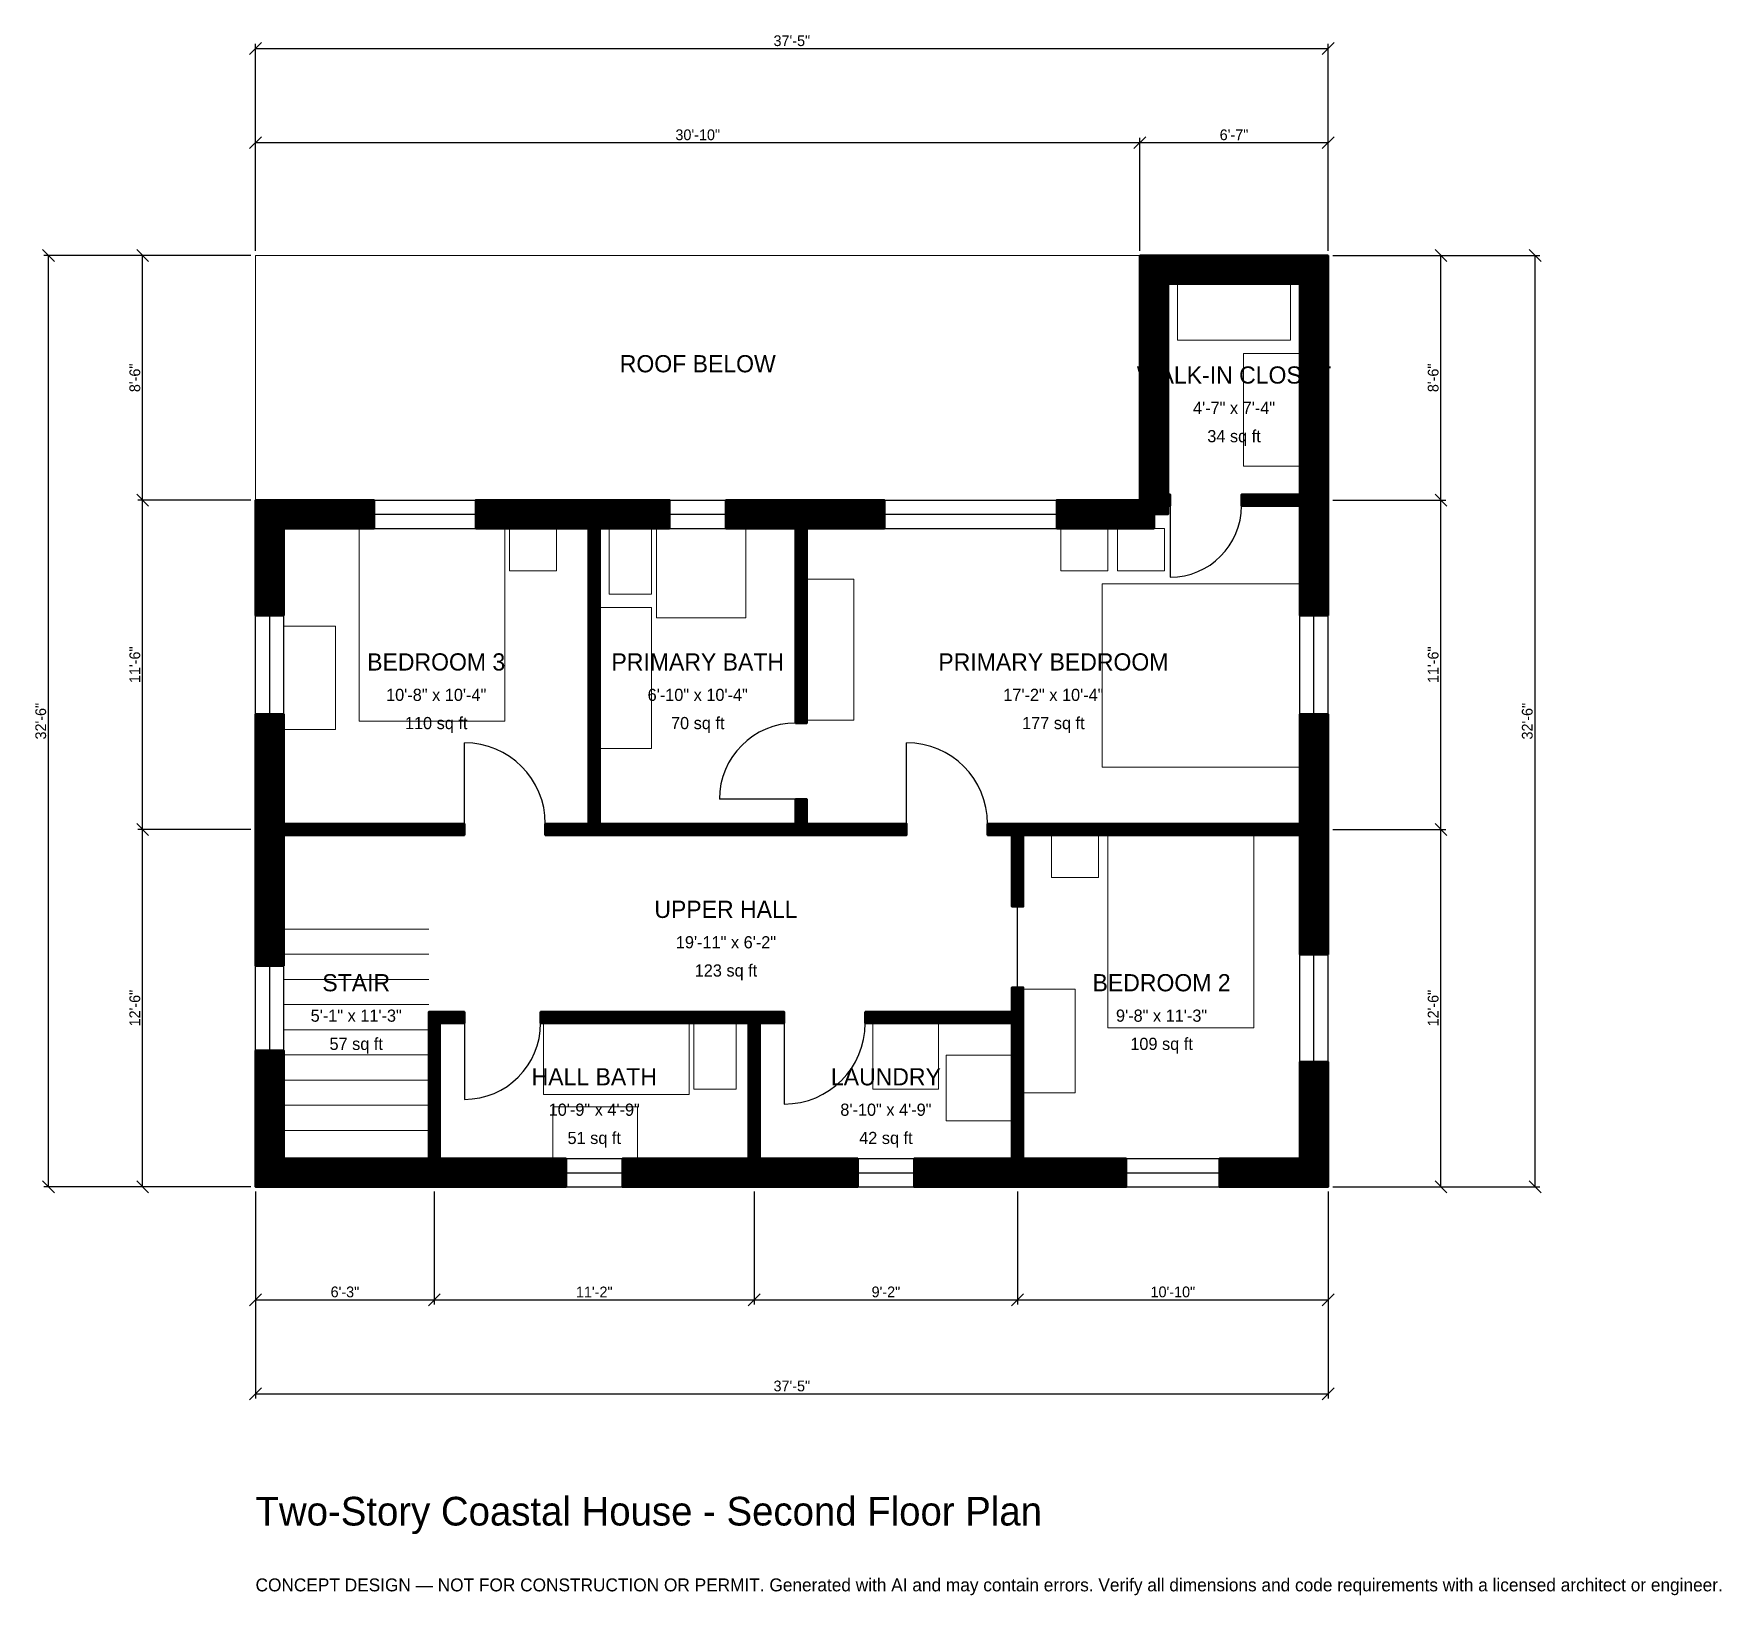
# Model space of a CAD drawing. Header units: inches. Extents: x -93 to 613, y -171 to 483.
import ezdxf
from ezdxf.enums import TextEntityAlignment as Align

# ---------------------------------------------------------------- set-up
doc = ezdxf.new("R2010")
doc.units = ezdxf.units.IN
doc.header["$MEASUREMENT"] = 0
doc.linetypes.add('DASHED', pattern=[0.6, 0.5, -0.1])
for name, color, linetype, lineweight in [('A-ANNO-DIMS', 1, 'Continuous', 13), ('A-ANNO-TEXT', 7, 'Continuous', 18), ('A-AREA-IDEN', 7, 'Continuous', 18), ('A-DOOR', 2, 'Continuous', 25), ('A-FLOR-FIXT', 9, 'Continuous', 13), ('A-FLOR-STRS', 3, 'Continuous', 18), ('A-FURN', 9, 'Continuous', 13), ('A-GLAZ', 4, 'Continuous', 25), ('A-SITE-PAVE', 8, 'Continuous', 13), ('A-WALL', 7, 'Continuous', 50), ('A-WALL-PATT', 8, 'Continuous', 13)]:
    doc.layers.add(name, color=color, linetype=linetype, lineweight=lineweight)
doc.dimstyles.new('PLAN', dxfattribs={"dimtxt": 4.5, "dimasz": 3, "dimexe": 2, "dimexo": 2, "dimgap": 1, "dimtad": 1, "dimdec": 0, "dimlunit": 4, "dimtsz": 2.5, "dimcen": 2.5, "dimclrd": 1, "dimclre": 1, "dimazin": 3, "dimtfac": 1, "dimtmove": 0, "dimatfit": 3})

msp = doc.modelspace()

# ---------------------------------------------------------------- hatches: boundary and pattern name
at = {"layer": 'A-WALL-PATT'}
h = msp.add_hatch(dxfattribs=at)
h.set_pattern_fill('ANSI31', color=8, scale=0.8)
h.paths.add_polyline_path([(206.2992, 0), (206.2992, 0), (202.7559, 0), (153.5433, 0), (153.5433, 11.811), (202.7559, 11.811), (206.2992, 11.811), (206.2992, 68.5039), (119.2913, 68.5039), (119.2913, 73.2283), (206.2992, 73.2283), (211.0236, 73.2283), (221.2598, 73.2283), (221.2598, 68.5039), (211.0236, 68.5039), (211.0236, 11.811), (214.5669, 11.811), (251.9685, 11.811), (251.9685, 0), (214.5669, 0), (211.0236, 0), (211.0236, 0), (206.2992, 0)])
h.paths.add_polyline_path([(80.7087, 0), (77.1654, 0), (77.1654, 0), (72.4409, 0), (72.4409, 0), (68.8976, 0), (11.811, 0), (11.811, 0), (0, 0), (0, 0), (0, 0), (0, 11.811), (0, 11.811), (0, 57.0866), (11.811, 57.0866), (11.811, 11.811), (68.8976, 11.811), (72.4409, 11.811), (72.4409, 68.5039), (72.4409, 73.2283), (77.1654, 73.2283), (87.4016, 73.2283), (87.4016, 68.5039), (77.1654, 68.5039), (77.1654, 11.811), (80.7087, 11.811), (129.9213, 11.811), (129.9213, 0), (80.7087, 0)])
h.paths.add_polyline_path([(0, 143.7008), (0, 147.2441), (0, 147.2441), (0, 151.9685), (0, 151.9685), (0, 155.5118), (0, 197.8346), (11.811, 197.8346), (11.811, 155.5118), (11.811, 151.9685), (72.4409, 151.9685), (77.1654, 151.9685), (87.4016, 151.9685), (87.4016, 147.2441), (77.1654, 147.2441), (72.4409, 147.2441), (11.811, 147.2441), (11.811, 143.7008), (11.811, 92.5197), (0, 92.5197), (0, 143.7008)])
h.paths.add_polyline_path([(0, 275.5906), (0, 275.5906), (0, 287.4016), (0, 287.4016), (0, 287.4016), (11.811, 287.4016), (11.811, 287.4016), (49.6063, 287.4016), (49.6063, 275.5906), (11.811, 275.5906), (11.811, 239.1732), (0, 239.1732), (0, 275.5906)])
h.paths.add_polyline_path([(135.8268, 287.4016), (139.3701, 287.4016), (139.3701, 287.4016), (144.0945, 287.4016), (144.0945, 287.4016), (147.6378, 287.4016), (173.2283, 287.4016), (173.2283, 275.5906), (147.6378, 275.5906), (144.0945, 275.5906), (144.0945, 151.9685), (225.9843, 151.9685), (225.9843, 151.9685), (225.9843, 162.2047), (230.7087, 162.2047), (230.7087, 151.9685), (272.4409, 151.9685), (272.4409, 147.2441), (230.7087, 147.2441), (225.9843, 147.2441), (225.9843, 147.2441), (144.0945, 147.2441), (139.3701, 147.2441), (121.2598, 147.2441), (121.2598, 151.9685), (139.3701, 151.9685), (139.3701, 275.5906), (135.8268, 275.5906), (92.126, 275.5906), (92.126, 287.4016), (135.8268, 287.4016)])
h.paths.add_polyline_path([(222.4409, 287.4016), (225.9843, 287.4016), (225.9843, 287.4016), (230.7087, 287.4016), (230.7087, 287.4016), (234.252, 287.4016), (263.189, 287.4016), (263.189, 275.5906), (234.252, 275.5906), (230.7087, 275.5906), (230.7087, 194.0945), (225.9843, 194.0945), (225.9843, 275.5906), (222.4409, 275.5906), (196.8504, 275.5906), (196.8504, 287.4016), (222.4409, 287.4016)])
h.paths.add_polyline_path([(367.7165, 287.4016), (367.7165, 287.4016), (370.0787, 287.4016), (370.0787, 289.7638), (370.0787, 289.7638), (370.0787, 377.9528), (370.0787, 377.9528), (370.0787, 389.7638), (370.0787, 389.7638), (370.0787, 389.7638), (381.8898, 389.7638), (381.8898, 389.7638), (437.0079, 389.7638), (437.0079, 389.7638), (448.8189, 389.7638), (448.8189, 389.7638), (448.8189, 389.7638), (448.8189, 377.9528), (448.8189, 377.9528), (448.8189, 289.7638), (448.8189, 289.7638), (448.8189, 285.0394), (448.8189, 285.0394), (448.8189, 281.4961), (448.8189, 281.4961), (448.8189, 239.1732), (437.0079, 239.1732), (437.0079, 285.0394), (412.5984, 285.0394), (412.5984, 289.7638), (437.0079, 289.7638), (437.0079, 293.3071), (437.0079, 293.3071), (437.0079, 377.9528), (381.8898, 377.9528), (381.8898, 289.7638), (382.6772, 289.7638), (382.6772, 285.0394), (381.8898, 285.0394), (381.8898, 281.4961), (375.9843, 281.4961), (375.9843, 275.5906), (335.2362, 275.5906), (335.2362, 287.4016), (367.7165, 287.4016)])
h.paths.add_polyline_path([(448.8189, 155.5118), (448.8189, 151.9685), (448.8189, 151.9685), (448.8189, 147.2441), (448.8189, 147.2441), (448.8189, 143.7008), (448.8189, 97.2441), (437.0079, 97.2441), (437.0079, 143.7008), (437.0079, 147.2441), (321.2598, 147.2441), (321.2598, 117.3228), (316.5354, 117.3228), (316.5354, 147.2441), (306.2992, 147.2441), (306.2992, 151.9685), (316.5354, 151.9685), (321.2598, 151.9685), (437.0079, 151.9685), (437.0079, 155.5118), (437.0079, 197.8346), (448.8189, 197.8346), (448.8189, 155.5118)])
h.paths.add_polyline_path([(448.8189, 11.811), (448.8189, 11.811), (448.8189, 0), (448.8189, 0), (448.8189, 0), (437.0079, 0), (437.0079, 0), (403.3465, 0), (403.3465, 11.811), (437.0079, 11.811), (437.0079, 52.3622), (448.8189, 52.3622), (448.8189, 11.811)])
h.paths.add_polyline_path([(324.8031, 0), (321.2598, 0), (321.2598, 0), (316.5354, 0), (316.5354, 0), (312.9921, 0), (275.5906, 0), (275.5906, 11.811), (312.9921, 11.811), (316.5354, 11.811), (316.5354, 68.5039), (255.1181, 68.5039), (255.1181, 73.2283), (316.5354, 73.2283), (316.5354, 83.4646), (321.2598, 83.4646), (321.2598, 73.2283), (321.2598, 68.5039), (321.2598, 11.811), (324.8031, 11.811), (364.3701, 11.811), (364.3701, 0), (324.8031, 0)])

# ---------------------------------------------------------------- linework, layer by layer
at = {"layer": 'A-DOOR'}
for p, q in [((382.6772, 285.0394), (382.6772, 255.1181)), ((87.4016, 151.9685), (87.4016, 185.8268)), ((272.4409, 151.9685), (272.4409, 185.8268)), ((225.9843, 162.2047), (194.0945, 162.2047)), ((318.8976, 83.4646), (318.8976, 117.3228)), ((87.4016, 68.5039), (87.4016, 36.6142)), ((221.2598, 68.5039), (221.2598, 34.6457))]:
    msp.add_line(p, q, dxfattribs=at)
for centre, radius, start, end in [((382.6772, 285.0394), 29.9213, 270, 360), ((225.9843, 162.2047), 31.8898, 90, 180), ((87.4016, 151.9685), 33.8583, 0, 90), ((272.4409, 151.9685), 33.8583, 0, 90), ((87.4016, 68.5039), 31.8898, 270, 360), ((221.2598, 68.5039), 33.8583, 270, 360)]:
    msp.add_arc(centre, radius, start, end, dxfattribs=at)
at = {"layer": 'A-FLOR-FIXT'}
for points in [[(148.0315, 248.0315), (165.748, 248.0315), (165.748, 275.5906), (148.0315, 275.5906)], [(167.7165, 238.189), (205.1181, 238.189), (205.1181, 275.5906), (167.7165, 275.5906)], [(144.0945, 183.4646), (165.748, 183.4646), (165.748, 242.5197), (144.0945, 242.5197)], [(120.4724, 38.5827), (181.4961, 38.5827), (181.4961, 68.5039), (120.4724, 68.5039)], [(183.4646, 40.9449), (201.1811, 40.9449), (201.1811, 68.5039), (183.4646, 68.5039)], [(124.4094, 11.811), (159.8425, 11.811), (159.8425, 33.4646), (124.4094, 33.4646)]]:
    msp.add_lwpolyline(points, close=True, dxfattribs=at)
at = {"layer": 'A-FLOR-STRS'}
for p, q in [((11.811, 107.874), (72.4409, 107.874)), ((11.811, 97.3425), (72.4409, 97.3425)), ((11.811, 86.811), (72.4409, 86.811)), ((11.811, 76.2795), (72.4409, 76.2795)), ((11.811, 65.748), (72.4409, 65.748)), ((11.811, 55.2165), (72.4409, 55.2165)), ((11.811, 44.685), (72.4409, 44.685)), ((11.811, 34.1535), (72.4409, 34.1535)), ((11.811, 23.622), (72.4409, 23.622))]:
    msp.add_line(p, q, dxfattribs=at)
at = {"layer": 'A-FURN'}
for points in [[(385.8268, 354.3307), (433.0709, 354.3307), (433.0709, 377.9528), (385.8268, 377.9528)], [(413.3858, 301.5748), (437.0079, 301.5748), (437.0079, 348.8189), (413.3858, 348.8189)], [(43.3071, 194.8819), (104.3307, 194.8819), (104.3307, 275.5906), (43.3071, 275.5906)], [(106.2992, 257.874), (125.9843, 257.874), (125.9843, 275.5906), (106.2992, 275.5906)], [(337.0079, 257.874), (356.6929, 257.874), (356.6929, 275.5906), (337.0079, 275.5906)], [(360.6299, 257.874), (380.315, 257.874), (380.315, 275.5906), (360.6299, 275.5906)], [(230.7087, 195.2756), (250.3937, 195.2756), (250.3937, 254.3307), (230.7087, 254.3307)], [(354.3307, 175.5906), (437.0079, 175.5906), (437.0079, 252.3622), (354.3307, 252.3622)], [(11.811, 191.3386), (33.4646, 191.3386), (33.4646, 234.6457), (11.811, 234.6457)], [(333.0709, 129.5276), (352.7559, 129.5276), (352.7559, 147.2441), (333.0709, 147.2441)], [(356.6929, 66.5354), (417.7165, 66.5354), (417.7165, 147.2441), (356.6929, 147.2441)], [(321.2598, 39.3701), (342.9134, 39.3701), (342.9134, 82.6772), (321.2598, 82.6772)], [(258.2677, 40.9449), (285.8268, 40.9449), (285.8268, 68.5039), (258.2677, 68.5039)], [(288.9764, 27.5591), (316.5354, 27.5591), (316.5354, 55.1181), (288.9764, 55.1181)]]:
    msp.add_lwpolyline(points, close=True, dxfattribs=at)
at = {"layer": 'A-GLAZ'}
for p, q in [((49.6063, 287.4016), (92.126, 287.4016)), ((173.2283, 287.4016), (196.8504, 287.4016)), ((263.189, 287.4016), (335.2362, 287.4016)), ((49.6063, 281.4961), (92.126, 281.4961)), ((49.6063, 275.5906), (92.126, 275.5906)), ((173.2283, 281.4961), (196.8504, 281.4961)), ((173.2283, 275.5906), (196.8504, 275.5906)), ((263.189, 281.4961), (335.2362, 281.4961)), ((263.189, 275.5906), (335.2362, 275.5906)), ((0, 197.8346), (0, 239.1732)), ((5.9055, 197.8346), (5.9055, 239.1732)), ((11.811, 197.8346), (11.811, 239.1732)), ((437.0079, 197.8346), (437.0079, 239.1732)), ((442.9134, 197.8346), (442.9134, 239.1732)), ((448.8189, 197.8346), (448.8189, 239.1732)), ((0, 57.0866), (0, 92.5197)), ((5.9055, 57.0866), (5.9055, 92.5197)), ((11.811, 57.0866), (11.811, 92.5197)), ((437.0079, 52.3622), (437.0079, 97.2441)), ((442.9134, 52.3622), (442.9134, 97.2441)), ((448.8189, 52.3622), (448.8189, 97.2441)), ((129.9213, 11.811), (153.5433, 11.811)), ((251.9685, 11.811), (275.5906, 11.811)), ((364.3701, 11.811), (403.3465, 11.811)), ((129.9213, 5.9055), (153.5433, 5.9055)), ((129.9213, 0), (153.5433, 0)), ((251.9685, 5.9055), (275.5906, 5.9055)), ((251.9685, 0), (275.5906, 0)), ((364.3701, 5.9055), (403.3465, 5.9055)), ((364.3701, 0), (403.3465, 0))]:
    msp.add_line(p, q, dxfattribs=at)
at = {"layer": 'A-SITE-PAVE', "linetype": 'DASHED'}
msp.add_lwpolyline([(0, 287.4016), (370.0787, 287.4016), (370.0787, 389.7638), (0, 389.7638)], close=True, dxfattribs=at)
at = {"layer": 'A-WALL'}
for points in [[(367.7165, 287.4016), (367.7165, 287.4016), (370.0787, 287.4016), (370.0787, 289.7638), (370.0787, 289.7638), (370.0787, 377.9528), (370.0787, 377.9528), (370.0787, 389.7638), (370.0787, 389.7638), (370.0787, 389.7638), (381.8898, 389.7638), (381.8898, 389.7638), (437.0079, 389.7638), (437.0079, 389.7638), (448.8189, 389.7638), (448.8189, 389.7638), (448.8189, 389.7638), (448.8189, 377.9528), (448.8189, 377.9528), (448.8189, 289.7638), (448.8189, 289.7638), (448.8189, 285.0394), (448.8189, 285.0394), (448.8189, 281.4961), (448.8189, 281.4961), (448.8189, 239.1732), (437.0079, 239.1732), (437.0079, 285.0394), (412.5984, 285.0394), (412.5984, 289.7638), (437.0079, 289.7638), (437.0079, 293.3071), (437.0079, 293.3071), (437.0079, 377.9528), (381.8898, 377.9528), (381.8898, 289.7638), (382.6772, 289.7638), (382.6772, 285.0394), (381.8898, 285.0394), (381.8898, 281.4961), (375.9843, 281.4961), (375.9843, 275.5906), (335.2362, 275.5906), (335.2362, 287.4016), (367.7165, 287.4016)], [(0, 275.5906), (0, 275.5906), (0, 287.4016), (0, 287.4016), (0, 287.4016), (11.811, 287.4016), (11.811, 287.4016), (49.6063, 287.4016), (49.6063, 275.5906), (11.811, 275.5906), (11.811, 239.1732), (0, 239.1732), (0, 275.5906)], [(135.8268, 287.4016), (139.3701, 287.4016), (139.3701, 287.4016), (144.0945, 287.4016), (144.0945, 287.4016), (147.6378, 287.4016), (173.2283, 287.4016), (173.2283, 275.5906), (147.6378, 275.5906), (144.0945, 275.5906), (144.0945, 151.9685), (225.9843, 151.9685), (225.9843, 151.9685), (225.9843, 162.2047), (230.7087, 162.2047), (230.7087, 151.9685), (272.4409, 151.9685), (272.4409, 147.2441), (230.7087, 147.2441), (225.9843, 147.2441), (225.9843, 147.2441), (144.0945, 147.2441), (139.3701, 147.2441), (121.2598, 147.2441), (121.2598, 151.9685), (139.3701, 151.9685), (139.3701, 275.5906), (135.8268, 275.5906), (92.126, 275.5906), (92.126, 287.4016), (135.8268, 287.4016)], [(222.4409, 287.4016), (225.9843, 287.4016), (225.9843, 287.4016), (230.7087, 287.4016), (230.7087, 287.4016), (234.252, 287.4016), (263.189, 287.4016), (263.189, 275.5906), (234.252, 275.5906), (230.7087, 275.5906), (230.7087, 194.0945), (225.9843, 194.0945), (225.9843, 275.5906), (222.4409, 275.5906), (196.8504, 275.5906), (196.8504, 287.4016), (222.4409, 287.4016)], [(0, 143.7008), (0, 147.2441), (0, 147.2441), (0, 151.9685), (0, 151.9685), (0, 155.5118), (0, 197.8346), (11.811, 197.8346), (11.811, 155.5118), (11.811, 151.9685), (72.4409, 151.9685), (77.1654, 151.9685), (87.4016, 151.9685), (87.4016, 147.2441), (77.1654, 147.2441), (72.4409, 147.2441), (11.811, 147.2441), (11.811, 143.7008), (11.811, 92.5197), (0, 92.5197), (0, 143.7008)], [(448.8189, 155.5118), (448.8189, 151.9685), (448.8189, 151.9685), (448.8189, 147.2441), (448.8189, 147.2441), (448.8189, 143.7008), (448.8189, 97.2441), (437.0079, 97.2441), (437.0079, 143.7008), (437.0079, 147.2441), (321.2598, 147.2441), (321.2598, 117.3228), (316.5354, 117.3228), (316.5354, 147.2441), (306.2992, 147.2441), (306.2992, 151.9685), (316.5354, 151.9685), (321.2598, 151.9685), (437.0079, 151.9685), (437.0079, 155.5118), (437.0079, 197.8346), (448.8189, 197.8346), (448.8189, 155.5118)], [(324.8031, 0), (321.2598, 0), (321.2598, 0), (316.5354, 0), (316.5354, 0), (312.9921, 0), (275.5906, 0), (275.5906, 11.811), (312.9921, 11.811), (316.5354, 11.811), (316.5354, 68.5039), (255.1181, 68.5039), (255.1181, 73.2283), (316.5354, 73.2283), (316.5354, 83.4646), (321.2598, 83.4646), (321.2598, 73.2283), (321.2598, 68.5039), (321.2598, 11.811), (324.8031, 11.811), (364.3701, 11.811), (364.3701, 0), (324.8031, 0)], [(80.7087, 0), (77.1654, 0), (77.1654, 0), (72.4409, 0), (72.4409, 0), (68.8976, 0), (11.811, 0), (11.811, 0), (0, 0), (0, 0), (0, 0), (0, 11.811), (0, 11.811), (0, 57.0866), (11.811, 57.0866), (11.811, 11.811), (68.8976, 11.811), (72.4409, 11.811), (72.4409, 68.5039), (72.4409, 73.2283), (77.1654, 73.2283), (87.4016, 73.2283), (87.4016, 68.5039), (77.1654, 68.5039), (77.1654, 11.811), (80.7087, 11.811), (129.9213, 11.811), (129.9213, 0), (80.7087, 0)], [(206.2992, 0), (206.2992, 0), (202.7559, 0), (153.5433, 0), (153.5433, 11.811), (202.7559, 11.811), (206.2992, 11.811), (206.2992, 68.5039), (119.2913, 68.5039), (119.2913, 73.2283), (206.2992, 73.2283), (211.0236, 73.2283), (221.2598, 73.2283), (221.2598, 68.5039), (211.0236, 68.5039), (211.0236, 11.811), (214.5669, 11.811), (251.9685, 11.811), (251.9685, 0), (214.5669, 0), (211.0236, 0), (211.0236, 0), (206.2992, 0)], [(448.8189, 11.811), (448.8189, 11.811), (448.8189, 0), (448.8189, 0), (448.8189, 0), (437.0079, 0), (437.0079, 0), (403.3465, 0), (403.3465, 11.811), (437.0079, 11.811), (437.0079, 52.3622), (448.8189, 52.3622), (448.8189, 11.811)]]:
    msp.add_lwpolyline(points, close=True, dxfattribs=at)

# ---------------------------------------------------------------- texts
at = {"layer": 'A-ANNO-TEXT'}
for s, height, p in [('Two-Story Coastal House - Second Floor Plan', 12, (0, -141.7323)), ('CONCEPT DESIGN — NOT FOR CONSTRUCTION OR PERMIT. Generated with AI and may contain errors. Verify all dimensions and code requirements with a licensed architect or engineer.', 5.4, (0, -169.2913))]:
    msp.add_text(s, height=height, dxfattribs=at).set_placement(p)
at = {"layer": 'A-AREA-IDEN'}
for s, height, p in [('ROOF BELOW', 7.2, (185.0394, 344.4882)), ('WALK-IN CLOSET', 7.2, (409.4488, 339.7638)), ('4\'-7" x 7\'-4"', 5.1, (409.4488, 325.9843)), ('34 sq ft', 5.1, (409.4488, 314.1732)), ('BEDROOM 3', 7.2, (75.5906, 219.685)), ('PRIMARY BATH', 7.2, (185.0394, 219.685)), ('PRIMARY BEDROOM', 7.2, (333.8583, 219.685)), ('10\'-8" x 10\'-4"', 5.1, (75.5906, 205.9055)), ('6\'-10" x 10\'-4"', 5.1, (185.0394, 205.9055)), ('17\'-2" x 10\'-4"', 5.1, (333.8583, 205.9055)), ('110 sq ft', 5.1, (75.5906, 194.0945)), ('70 sq ft', 5.1, (185.0394, 194.0945)), ('177 sq ft', 5.1, (333.8583, 194.0945)), ('UPPER HALL', 7.2, (196.8504, 116.1417)), ('19\'-11" x 6\'-2"', 5.1, (196.8504, 102.3622)), ('123 sq ft', 5.1, (196.8504, 90.5512)), ('STAIR', 7.2, (42.126, 85.4331)), ('BEDROOM 2', 7.2, (379.1339, 85.4331)), ('5\'-1" x 11\'-3"', 5.1, (42.126, 71.6535)), ('9\'-8" x 11\'-3"', 5.1, (379.1339, 71.6535)), ('57 sq ft', 5.1, (42.126, 59.8425)), ('109 sq ft', 5.1, (379.1339, 59.8425)), ('HALL BATH', 7.2, (141.7323, 46.063)), ('LAUNDRY', 7.2, (263.7795, 46.063)), ('10\'-9" x 4\'-9"', 5.1, (141.7323, 32.2835)), ('8\'-10" x 4\'-9"', 5.1, (263.7795, 32.2835)), ('51 sq ft', 5.1, (141.7323, 20.4724)), ('42 sq ft', 5.1, (263.7795, 20.4724))]:
    msp.add_text(s, height=height, dxfattribs=at).set_placement(p, align=Align.MIDDLE_CENTER)

# ---------------------------------------------------------------- dimensions: what is measured, and where the dimension line sits
at = {"layer": 'A-ANNO-DIMS'}
for base, p1, p2, text in [((0, 476.378), (0, 389.7638), (448.8189, 389.7638), '37\'-5"'), ((0, 437.0079), (0, 389.7638), (370.0787, 389.7638), '30\'-10"'), ((370.0787, 437.0079), (370.0787, 389.7638), (448.8189, 389.7638), '6\'-7"'), ((0, -47.2441), (0, 0), (74.8031, 0), '6\'-3"'), ((0, -86.6142), (0, 0), (448.8189, 0), '37\'-5"'), ((74.8031, -47.2441), (74.8031, 0), (208.6614, 0), '11\'-2"'), ((208.6614, -47.2441), (208.6614, 0), (318.8976, 0), '9\'-2"'), ((318.8976, -47.2441), (318.8976, 0), (448.8189, 0), '10\'-10"')]:
    msp.add_linear_dim(base=base, p1=p1, p2=p2, text=text, dimstyle='PLAN', dxfattribs=at).render()
for base, p1, p2, text in [((-86.6142, 0), (0, 0), (0, 389.7638), '32\'-6"'), ((-47.2441, 287.4016), (0, 287.4016), (0, 389.7638), '8\'-6"'), ((496.063, 287.4016), (448.8189, 287.4016), (448.8189, 389.7638), '8\'-6"'), ((535.4331, 0), (448.8189, 0), (448.8189, 389.7638), '32\'-6"'), ((-47.2441, 149.6063), (0, 149.6063), (0, 287.4016), '11\'-6"'), ((496.063, 149.6063), (448.8189, 149.6063), (448.8189, 287.4016), '11\'-6"'), ((-47.2441, 0), (0, 0), (0, 149.6063), '12\'-6"'), ((496.063, 0), (448.8189, 0), (448.8189, 149.6063), '12\'-6"')]:
    msp.add_linear_dim(base=base, p1=p1, p2=p2, angle=90, text=text, dimstyle='PLAN', dxfattribs=at).render()

doc.saveas('drawing.dxf')
